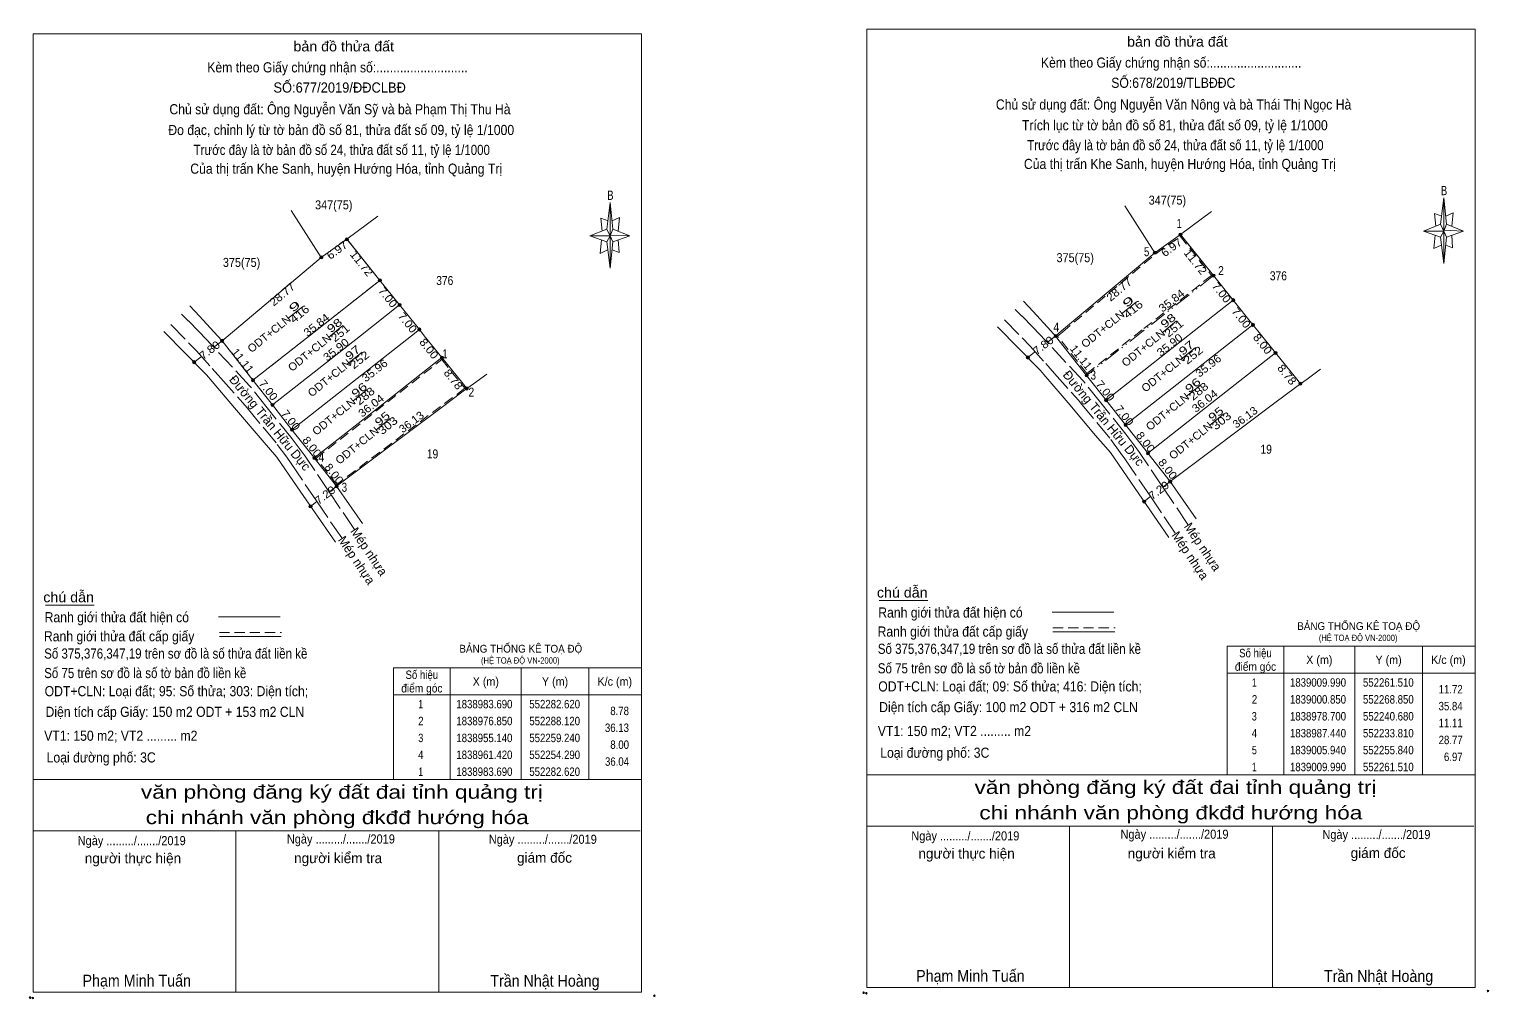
# Model space of a CAD drawing. Header units: metres. Extents: x 551538 to 552829, y 1838513 to 1839106.
# Drawn here: x 552504.7 to 552828.6, y 1838513.5 to 1838728.7 of the extents above; entities that cross this region are included whole.
import ezdxf
from ezdxf.enums import TextEntityAlignment as Align

# ---------------------------------------------------------------- set-up
doc = ezdxf.new("R2010")
doc.units = ezdxf.units.M
doc.header["$LTSCALE"] = 0.75
doc.header["$PDMODE"] = 32
doc.header["$PDSIZE"] = 0.375
for name, pattern in [('DASH_DOUBLE_DOT', [9.2, 5, -1.2, 0.3, -1.2, 0.3, -1.2]), ('LONG_DASHED', [7.5, 6, -1.5]), ('MEDIUM_DASHED', [4.5, 3, -1.5])]:
    doc.linetypes.add(name, pattern=pattern)
for name, color, linetype, lineweight in [('1', 7, 'Continuous', 13), ('17', 7, 'Continuous', 13), ('4', 7, 'Continuous', 13), ('5', 7, 'Continuous', 13), ('6', 7, 'Continuous', 13), ('63', 7, 'Continuous', 13)]:
    doc.layers.add(name, color=color, linetype=linetype, lineweight=lineweight)

msp = doc.modelspace()

# ---------------------------------------------------------------- hatches: boundary and pattern name
at = {"layer": '4'}
for points in [[(552575.5096, 1838682.0266, 1), (552574.8096, 1838682.0266, 1)], [(552760.5296, 1838683.0766, 1), (552759.8296, 1838683.0766, 1)], [(552569.83, 1838678.02, 1), (552569.13, 1838678.02, 1)], [(552754.85, 1838679.07, 1), (552754.15, 1838679.07, 1)], [(552582.84, 1838672.93, 1), (552582.14, 1838672.93, 1)], [(552767.86, 1838673.98, 1), (552767.16, 1838673.98, 1)], [(552772.24, 1838668.52, 1), (552771.54, 1838668.52, 1)], [(552587.22, 1838667.47, 1), (552586.52, 1838667.47, 1)], [(552591.6, 1838662.01, 1), (552590.9, 1838662.01, 1)], [(552776.62, 1838663.06, 1), (552775.92, 1838663.06, 1)], [(552547.8, 1838659.52, 1), (552547.1, 1838659.52, 1)], [(552732.82, 1838660.57, 1), (552732.12, 1838660.57, 1)], [(552596.61, 1838655.77, 1), (552595.91, 1838655.77, 1)], [(552726.64, 1838655.81, 1), (552725.94, 1838655.81, 1)], [(552781.63, 1838656.82, 1), (552780.93, 1838656.82, 1)], [(552541.62, 1838654.76, 1), (552540.92, 1838654.76, 1)], [(552739.69, 1838651.83, 1), (552738.99, 1838651.83, 1)], [(552554.67, 1838650.78, 1), (552553.97, 1838650.78, 1)], [(552602.11, 1838648.93, 1), (552601.41, 1838648.93, 1)], [(552787.13, 1838649.98, 1), (552786.43, 1838649.98, 1)], [(552559, 1838645.28, 1), (552558.3, 1838645.28, 1)], [(552744.02, 1838646.33, 1), (552743.32, 1838646.33, 1)], [(552563.33, 1838639.78, 1), (552562.63, 1838639.78, 1)], [(552748.35, 1838640.83, 1), (552747.65, 1838640.83, 1)], [(552568.28, 1838633.5, 1), (552567.58, 1838633.5, 1)], [(552753.3, 1838634.55, 1), (552752.6, 1838634.55, 1)], [(552573.23, 1838627.22, 1), (552572.53, 1838627.22, 1)], [(552758.25, 1838628.27, 1), (552757.55, 1838628.27, 1)], [(552567.45, 1838622.77, 1), (552566.75, 1838622.77, 1)], [(552752.47, 1838623.82, 1), (552751.77, 1838623.82, 1)]]:
    msp.add_hatch(color=256, dxfattribs=at).paths.add_polyline_path(points)

# ---------------------------------------------------------------- linework, layer by layer
at = {"layer": '1', "linetype": 'MEDIUM_DASHED'}
msp.add_lwpolyline([(552596.21, 1838655.35), (552601.33, 1838648.98), (552572.93, 1838627.64), (552568.35, 1838633.45)], close=True, dxfattribs=at)
at = {"layer": '17'}
for p, q in [((552508.25, 1838600.86), (552519.11, 1838600.86)), ((552693.27, 1838601.91), (552704.13, 1838601.91))]:
    msp.add_line(p, q, dxfattribs=at)
at = {"layer": '4'}
for p, q in [((552569.48, 1838678.02), (552562.79, 1838688.44)), ((552569.48, 1838678.02), (552562.79, 1838688.44)), ((552754.5, 1838679.07), (552747.81, 1838689.49)), ((552754.5, 1838679.07), (552747.81, 1838689.49)), ((552760.19, 1838683.09), (552767.04, 1838688.23)), ((552575.17, 1838682.04), (552582.02, 1838687.18)), ((552548.78, 1838660.64), (552569.48, 1838678.02)), ((552733.8, 1838661.69), (552754.5, 1838679.07)), ((552727.45, 1838666), (552725.34, 1838668.29)), ((552776.27, 1838663.06), (552771.89, 1838668.52)), ((552542.43, 1838664.95), (552540.32, 1838667.24)), ((552546.41, 1838660.64), (552542.43, 1838664.95)), ((552562.09, 1838664.43), (552565.3, 1838667.05)), ((552591.25, 1838662.01), (552586.87, 1838667.47)), ((552731.43, 1838661.69), (552727.45, 1838666)), ((552747.11, 1838665.48), (552750.32, 1838668.1)), ((552571.07, 1838660.26), (552574.28, 1838662.88)), ((552592.35, 1838660.64), (552591.25, 1838662.01)), ((552719.58, 1838662.64), (552729.03, 1838653.01)), ((552732.47, 1838660.57), (552731.43, 1838661.69)), ((552732.47, 1838660.57), (552733.8, 1838661.69)), ((552756.09, 1838661.31), (552759.3, 1838663.93)), ((552777.37, 1838661.69), (552776.27, 1838663.06)), ((552781.28, 1838656.82), (552777.37, 1838661.69)), ((552534.56, 1838661.59), (552544.01, 1838651.96)), ((552545.55, 1838658.06), (552547.45, 1838659.52)), ((552547.45, 1838659.52), (552546.41, 1838660.64)), ((552547.45, 1838659.52), (552548.78, 1838660.64)), ((552596.26, 1838655.77), (552592.35, 1838660.64)), ((552730.57, 1838659.11), (552732.47, 1838660.57)), ((552541.27, 1838654.76), (552542.79, 1838655.93)), ((552575.31, 1838654.37), (552578.52, 1838656.99)), ((552596.26, 1838655.77), (552582.13, 1838644.66)), ((552726.29, 1838655.81), (552727.81, 1838656.98)), ((552760.33, 1838655.42), (552763.54, 1838658.04)), ((552781.28, 1838656.82), (552767.15, 1838645.71)), ((552603.24, 1838649.98), (552606.25, 1838652.13)), ((552788.26, 1838651.03), (552791.27, 1838653.18)), ((552600.65, 1838648.1), (552601.76, 1838648.93)), ((552601.76, 1838648.93), (552603.24, 1838649.98)), ((552761.47, 1838647.13), (552764.68, 1838649.75)), ((552781.1, 1838645.71), (552785.67, 1838649.15)), ((552785.67, 1838649.15), (552786.78, 1838649.98)), ((552786.78, 1838649.98), (552788.26, 1838651.03)), ((552576.45, 1838646.08), (552579.66, 1838648.7)), ((552596.08, 1838644.66), (552600.65, 1838648.1)), ((552735.23, 1838645.71), (552741.35, 1838638.51)), ((552767.15, 1838645.71), (552753.14, 1838634.7)), ((552781.1, 1838645.71), (552766.45, 1838634.7)), ((552550.21, 1838644.66), (552556.33, 1838637.46)), ((552582.13, 1838644.66), (552568.12, 1838633.65)), ((552596.08, 1838644.66), (552581.43, 1838633.65)), ((552581.59, 1838639.65), (552584.8, 1838642.27)), ((552766.61, 1838640.7), (552769.82, 1838643.32)), ((552559.6, 1838633.67), (552556.33, 1838637.46)), ((552744.62, 1838634.72), (552741.35, 1838638.51)), ((552572.88, 1838627.22), (552567.93, 1838633.5)), ((552757.9, 1838628.27), (552752.95, 1838634.55)), ((552572.6, 1838614.79), (552564.14, 1838627.08)), ((552571.13, 1838625.87), (552572.88, 1838627.22)), ((552578.65, 1838618.93), (552572.88, 1838627.22)), ((552757.62, 1838615.84), (552749.16, 1838628.13)), ((552756.15, 1838626.92), (552757.9, 1838628.27)), ((552763.67, 1838619.98), (552757.9, 1838628.27)), ((552567.1, 1838622.77), (552568.53, 1838623.87)), ((552752.12, 1838623.82), (552753.55, 1838624.92)), ((552783.12, 1838591.71), (552783.12, 1838563.21)), ((552798.87, 1838591.71), (552798.87, 1838563.21)), ((552813.87, 1838591.71), (552813.87, 1838563.21)), ((552770.52, 1838585.71), (552825.57, 1838585.71))]:
    msp.add_line(p, q, dxfattribs=at)
at = {"layer": '4', "linetype": 'LONG_DASHED'}
for p, q in [((552539.97, 1838663.95), (552538.48, 1838665.44)), ((552724.99, 1838665), (552723.5, 1838666.49)), ((552571.17, 1838626.07), (552566.07, 1838633.65)), ((552756.19, 1838627.12), (552751.09, 1838634.7)), ((552761.84, 1838618.71), (552756.26, 1838627.01)), ((552576.82, 1838617.66), (552571.24, 1838625.96))]:
    msp.add_line(p, q, dxfattribs=at)
at = {"layer": '4', "linetype": 'DASH_DOUBLE_DOT'}
for p, q in [((552568.12, 1838633.65), (552567.93, 1838633.5)), ((552753.14, 1838634.7), (552752.95, 1838634.55))]:
    msp.add_line(p, q, dxfattribs=at)
at = {"layer": '4'}
for points in [[(552548.78, 1838660.64), (552569.48, 1838678.02), (552575.15, 1838682.07), (552582.49, 1838672.93), (552566.86, 1838660.64)], [(552548.78, 1838660.64), (552569.48, 1838678.02), (552575.15, 1838682.07), (552582.49, 1838672.93), (552586.87, 1838667.47), (552591.25, 1838662.01), (552592.35, 1838660.64)], [(552569.48, 1838678.02), (552575.15, 1838682.07), (552575.34, 1838681.84)], [(552586.87, 1838667.47), (552582.49, 1838672.93), (552575.34, 1838681.84)], [(552733.8, 1838661.69), (552754.5, 1838679.07), (552760.17, 1838683.12), (552767.51, 1838673.98), (552771.89, 1838668.52), (552776.27, 1838663.06), (552777.37, 1838661.69)], [(552754.5, 1838679.07), (552760.17, 1838683.12), (552760.36, 1838682.89)], [(552771.89, 1838668.52), (552767.51, 1838673.98), (552760.36, 1838682.89)], [(552771.89, 1838668.52), (552763.2, 1838661.69), (552743.67, 1838646.33)], [(552586.87, 1838667.47), (552578.18, 1838660.64), (552558.65, 1838645.28)], [(552591.25, 1838662.01), (552589.51, 1838660.64), (552569.19, 1838644.66)], [(552744.16, 1838645.71), (552743.67, 1838646.33), (552739.34, 1838651.83), (552732.47, 1838660.57), (552733.8, 1838661.69)], [(552776.27, 1838663.06), (552774.53, 1838661.69), (552754.21, 1838645.71)], [(552777.37, 1838661.69), (552781.28, 1838656.82), (552785.67, 1838651.36)], [(552566.86, 1838660.64), (552554.32, 1838650.78), (552547.45, 1838659.52), (552548.78, 1838660.64)], [(552559.14, 1838644.66), (552558.65, 1838645.28), (552554.32, 1838650.78), (552547.45, 1838659.52), (552548.78, 1838660.64)], [(552558.65, 1838645.28), (552554.32, 1838650.78), (552547.45, 1838659.52)], [(552592.35, 1838660.64), (552596.26, 1838655.77), (552600.65, 1838650.31)], [(552743.67, 1838646.33), (552739.34, 1838651.83), (552732.47, 1838660.57)], [(552601.76, 1838648.93), (552600.65, 1838650.31), (552596.26, 1838655.77)], [(552786.78, 1838649.98), (552785.67, 1838651.36), (552781.28, 1838656.82)], [(552544.01, 1838651.96), (552545.25, 1838650.5), (552550.21, 1838644.66)], [(552601.76, 1838648.93), (552603.24, 1838649.98), (552606.25, 1838652.13)], [(552729.03, 1838653.01), (552730.27, 1838651.55), (552735.23, 1838645.71)], [(552786.78, 1838649.98), (552788.26, 1838651.03), (552791.27, 1838653.18)], [(552600.65, 1838650.31), (552601.76, 1838648.93), (552600.65, 1838648.1), (552596.08, 1838644.66)], [(552785.67, 1838651.36), (552786.78, 1838649.98), (552785.67, 1838649.15), (552781.1, 1838645.71)], [(552754.21, 1838645.71), (552748, 1838640.83), (552744.16, 1838645.71), (552743.67, 1838646.33)], [(552752.83, 1838634.7), (552748, 1838640.83), (552744.16, 1838645.71)], [(552757.9, 1838628.27), (552766.45, 1838634.7), (552781.1, 1838645.71)], [(552569.19, 1838644.66), (552562.98, 1838639.78), (552559.14, 1838644.66), (552558.65, 1838645.28)], [(552567.81, 1838633.65), (552562.98, 1838639.78), (552559.14, 1838644.66)], [(552572.88, 1838627.22), (552581.43, 1838633.65), (552596.08, 1838644.66)], [(552567.93, 1838633.5), (552567.81, 1838633.65), (552562.98, 1838639.78)], [(552752.95, 1838634.55), (552752.83, 1838634.7), (552748, 1838640.83)], [(552564.14, 1838627.08), (552559.61, 1838633.65), (552559.6, 1838633.67)], [(552581.43, 1838633.65), (552572.88, 1838627.22), (552567.93, 1838633.5), (552567.81, 1838633.65)], [(552749.16, 1838628.13), (552744.63, 1838634.7), (552744.62, 1838634.72)], [(552766.45, 1838634.7), (552757.9, 1838628.27), (552752.95, 1838634.55), (552752.83, 1838634.7)]]:
    msp.add_lwpolyline(points, dxfattribs=at)
at = {"layer": '4', "linetype": 'MEDIUM_DASHED'}
for points in [[(552733.99, 1838661.46), (552754.68, 1838678.83), (552760.11, 1838682.71), (552767.09, 1838674.03), (552751.69, 1838661.93)], [(552751.69, 1838661.93), (552739.39, 1838652.25), (552732.89, 1838660.53), (552733.99, 1838661.46)]]:
    msp.add_lwpolyline(points, dxfattribs=at)
at = {"layer": '4', "linetype": 'DASH_DOUBLE_DOT'}
for points in [[(552582.49, 1838672.93), (552566.86, 1838660.64), (552554.32, 1838650.78)], [(552767.51, 1838673.98), (552751.88, 1838661.69), (552739.34, 1838651.83)]]:
    msp.add_lwpolyline(points, dxfattribs=at)
at = {"layer": '4', "linetype": 'LONG_DASHED'}
for points in [[(552730.27, 1838659.52), (552727.42, 1838662.57), (552725.01, 1838664.98)], [(552536.12, 1838663.12), (552541.77, 1838657.3), (552545.25, 1838653.39)], [(552545.25, 1838658.47), (552542.4, 1838661.52), (552539.99, 1838663.93)], [(552721.14, 1838664.17), (552726.79, 1838658.35), (552730.27, 1838654.44)], [(552557.48, 1838644.66), (552553.58, 1838649.54), (552545.25, 1838658.47)], [(552742.5, 1838645.71), (552738.6, 1838650.59), (552730.27, 1838659.52)], [(552545.25, 1838653.39), (552547.17, 1838651.24), (552552.57, 1838645.18), (552553, 1838644.66)], [(552730.27, 1838654.44), (552732.19, 1838652.29), (552737.59, 1838646.23), (552738.02, 1838645.71)], [(552738.02, 1838645.71), (552744.74, 1838637.58), (552746.82, 1838634.7)], [(552751.09, 1838634.7), (552750.71, 1838635.27), (552748.02, 1838638.8), (552742.5, 1838645.71)], [(552553, 1838644.66), (552559.72, 1838636.53), (552561.8, 1838633.65)], [(552566.07, 1838633.65), (552565.69, 1838634.22), (552563, 1838637.75), (552557.48, 1838644.66)], [(552561.8, 1838633.65), (552562.78, 1838632.3), (552568.4, 1838624.02), (552574.01, 1838615.75)], [(552746.82, 1838634.7), (552747.8, 1838633.35), (552753.42, 1838625.07), (552759.03, 1838616.8)]]:
    msp.add_lwpolyline(points, dxfattribs=at)
at = {"layer": '4'}
msp.add_lwpolyline([(552770.52, 1838591.71), (552825.57, 1838591.71), (552825.57, 1838563.21), (552770.52, 1838563.21)], close=True, dxfattribs=at)
for centre, radius in [((552575.1596, 1838682.0266), 0.35), ((552760.1796, 1838683.0766), 0.35), ((552569.48, 1838678.02), 0.35), ((552754.5, 1838679.07), 0.35), ((552582.49, 1838672.93), 0.35), ((552767.51, 1838673.98), 0.35), ((552771.89, 1838668.52), 0.35), ((552586.87, 1838667.47), 0.35), ((552591.25, 1838662.01), 0.35), ((552776.27, 1838663.06), 0.35), ((552547.45, 1838659.52), 0.35), ((552732.47, 1838660.57), 0.35), ((552596.26, 1838655.77), 0.35), ((552596.33, 1838655.69), 0.11), ((552726.29, 1838655.81), 0.35), ((552781.28, 1838656.82), 0.35), ((552781.35, 1838656.74), 0.11), ((552541.27, 1838654.76), 0.35), ((552739.34, 1838651.83), 0.35), ((552554.32, 1838650.78), 0.35), ((552601.76, 1838648.93), 0.35), ((552786.78, 1838649.98), 0.35), ((552558.65, 1838645.28), 0.35), ((552743.67, 1838646.33), 0.35), ((552562.98, 1838639.78), 0.35), ((552748, 1838640.83), 0.35), ((552567.93, 1838633.5), 0.35), ((552752.95, 1838634.55), 0.35), ((552572.88, 1838627.22), 0.35), ((552757.9, 1838628.27), 0.35), ((552567.1, 1838622.77), 0.35), ((552752.12, 1838623.82), 0.35)]:
    msp.add_circle(centre, radius, dxfattribs=at)
at = {"layer": '5'}
for p, q in [((552817.88, 1838685.37), (552818.62, 1838691.23)), ((552632.86, 1838684.32), (552633.6, 1838690.18)), ((552819.22, 1838685.37), (552822.98, 1838683.87)), ((552632.86, 1838681.48), (552629.1, 1838682.82)), ((552634.2, 1838681.48), (552633.6, 1838675.62)), ((552634.2, 1838684.32), (552637.96, 1838682.82)), ((552635.4, 1838681.92), (552635.56, 1838679.08)), ((552817.88, 1838682.53), (552814.12, 1838683.87)), ((552819.22, 1838682.53), (552818.62, 1838676.67)), ((552820.42, 1838682.97), (552820.58, 1838680.13)), ((552635.56, 1838679.08), (552634.06, 1838679.68)), ((552820.58, 1838680.13), (552819.08, 1838680.73)), ((552505.55, 1838562.16), (552640.55, 1838562.16)), ((552690.57, 1838563.21), (552825.57, 1838563.21)), ((552690.57, 1838551.81), (552825.27, 1838551.81)), ((552690.57, 1838551.81), (552825.27, 1838551.81)), ((552690.57, 1838551.81), (552825.27, 1838551.81)), ((552735.57, 1838515.97), (552735.57, 1838551.81)), ((552780.57, 1838515.97), (552780.57, 1838551.81)), ((552505.55, 1838550.76), (552640.25, 1838550.76)), ((552505.55, 1838550.76), (552640.25, 1838550.76)), ((552505.55, 1838550.76), (552640.25, 1838550.76)), ((552550.55, 1838514.92), (552550.55, 1838550.76)), ((552595.55, 1838514.92), (552595.55, 1838550.76))]:
    msp.add_line(p, q, dxfattribs=at)
for points in [[(552505.55, 1838727.62), (552640.55, 1838727.62), (552640.55, 1838514.92), (552505.55, 1838514.92)], [(552690.57, 1838728.67), (552825.57, 1838728.67), (552825.57, 1838515.97), (552690.57, 1838515.97)], [(552818.62, 1838691.23), (552819.22, 1838685.37), (552818.62, 1838683.87)], [(552633.6, 1838690.18), (552634.2, 1838684.32), (552633.6, 1838682.82)], [(552818.62, 1838683.87), (552814.12, 1838683.87), (552817.88, 1838685.37), (552819.22, 1838682.53), (552822.98, 1838683.87), (552818.62, 1838684.03)], [(552633.6, 1838682.82), (552629.1, 1838682.82), (552632.86, 1838684.32), (552634.2, 1838681.48), (552637.96, 1838682.82), (552633.6, 1838682.98)], [(552633.6, 1838682.82), (552633.6, 1838675.62), (552632.86, 1838681.48)], [(552818.62, 1838683.87), (552818.62, 1838676.67), (552817.88, 1838682.53)]]:
    msp.add_lwpolyline(points, close=True, dxfattribs=at)
for points in [[(552818.18, 1838687.17), (552816.52, 1838687.77), (552816.82, 1838684.93)], [(552819.08, 1838687.17), (552820.72, 1838687.93), (552820.42, 1838684.93)], [(552633.16, 1838686.12), (552631.5, 1838686.72), (552631.8, 1838683.88)], [(552634.06, 1838686.12), (552635.7, 1838686.88), (552635.4, 1838683.88)], [(552818.62, 1838683.87), (552817.88, 1838685.37), (552814.12, 1838683.87)], [(552633.6, 1838682.82), (552632.86, 1838684.32), (552629.1, 1838682.82)], [(552631.66, 1838681.92), (552631.36, 1838678.92), (552633, 1838679.68)], [(552633.6, 1838682.82), (552634.2, 1838681.48), (552637.96, 1838682.82)], [(552816.68, 1838682.97), (552816.38, 1838679.97), (552818.02, 1838680.73)], [(552818.62, 1838683.87), (552819.22, 1838682.53), (552822.98, 1838683.87)], [(552825.57, 1838515.97), (552690.57, 1838515.97), (552690.57, 1838551.81)], [(552640.55, 1838514.92), (552505.55, 1838514.92), (552505.55, 1838550.76)]]:
    msp.add_lwpolyline(points, dxfattribs=at)
for p in [(552504.84, 1838513.76), (552505.44, 1838513.66), (552689.86, 1838514.81), (552690.46, 1838514.71)]:
    msp.add_point(p, dxfattribs=at)
at = {"layer": '6'}
for p, q in [((552546.65, 1838598.26), (552560.36, 1838598.26)), ((552731.67, 1838599.31), (552745.38, 1838599.31)), ((552546.86, 1838593.86), (552560.57, 1838593.86)), ((552731.88, 1838594.91), (552745.59, 1838594.91))]:
    msp.add_line(p, q, dxfattribs=at)
at = {"layer": '6', "linetype": 'MEDIUM_DASHED'}
for p, q in [((552546.86, 1838594.79), (552560.66, 1838594.79)), ((552731.88, 1838595.84), (552745.68, 1838595.84))]:
    msp.add_line(p, q, dxfattribs=at)
at = {"layer": '6'}
for p in [(552643.4, 1838514.16), (552828.42, 1838515.21)]:
    msp.add_point(p, dxfattribs=at)
at = {"layer": '63'}
for p, q in [((552598.09, 1838586.91), (552598.09, 1838562.16)), ((552613.85, 1838586.91), (552613.85, 1838562.16)), ((552628.85, 1838586.91), (552628.85, 1838562.16)), ((552585.49, 1838580.91), (552640.55, 1838580.91))]:
    msp.add_line(p, q, dxfattribs=at)
msp.add_lwpolyline([(552585.49, 1838586.91), (552640.55, 1838586.91), (552640.55, 1838562.16), (552585.49, 1838562.16)], close=True, dxfattribs=at)

# ---------------------------------------------------------------- texts
at = {"layer": '1'}
for s, height, width, p in [('BẢNG THỐNG KÊ TOẠ ĐỘ ', 1.725, 0.95, (552786.08, 1838595.33)), ('(HỆ TOẠ ĐỘ VN-2000)', 1.395, 0.9, (552790.88, 1838592.89)), ('BẢNG THỐNG KÊ TOẠ ĐỘ ', 1.725, 0.95, (552600.13, 1838590.31)), ('(HỆ TOẠ ĐỘ VN-2000)', 1.395, 0.9, (552604.93, 1838587.87))]:
    msp.add_text(s, height=height, dxfattribs=dict(at, width=width)).set_placement(p)
at = {"layer": '4'}
for s, height, width, p in [('347(75)', 2, 0.9, (552757.27, 1838689.73)), ('347(75)', 2, 0.9, (552572.25, 1838688.68)), ('375(75)', 2, 0.9, (552551.79, 1838675.91)), ('375(75)', 2, 0.9, (552736.81, 1838676.96)), ('376', 2, 0.85, (552781.91, 1838672.94)), ('376', 2, 0.85, (552596.89, 1838671.89)), ('19', 2, 0.85, (552779.195, 1838634.45)), ('19', 2, 0.85, (552594.175, 1838633.4)), ('Số hiệu', 1.875, 0.85, (552776.815, 1838589.27)), ('điểm góc', 1.875, 0.9, (552776.825, 1838586.27)), ('X (m)', 1.875, 0.95, (552790.995, 1838587.77)), ('Y (m)', 1.875, 0.95, (552806.365, 1838587.77)), ('K/c (m)', 1.875, 0.95, (552819.645, 1838587.77)), (' 1', 1.875, 0.75, (552776.29, 1838582.74)), ('1839009.990', 1.875, 0.85, (552790.7, 1838582.74)), ('552261.510', 1.875, 0.85, (552806.305, 1838582.74)), (' 2', 1.875, 0.85, (552776.31, 1838578.99)), ('1839000.850', 1.875, 0.85, (552790.7, 1838578.99)), ('552268.850', 1.875, 0.85, (552806.305, 1838578.99)), (' 3', 1.875, 0.8, (552776.28, 1838575.24)), ('1838978.700', 1.875, 0.85, (552790.7, 1838575.24)), ('552240.680', 1.875, 0.85, (552806.305, 1838575.24)), (' 4', 1.875, 0.85, (552776.295, 1838571.49)), ('1838987.440', 1.875, 0.85, (552790.7, 1838571.49)), ('552233.810', 1.875, 0.85, (552806.305, 1838571.49)), (' 5', 1.875, 0.8, (552776.295, 1838567.74)), ('1839005.940', 1.875, 0.85, (552790.7, 1838567.74)), ('552255.840', 1.875, 0.85, (552806.305, 1838567.74)), (' 1', 1.875, 0.75, (552776.29, 1838563.99)), ('1839009.990', 1.875, 0.85, (552790.7, 1838563.99)), ('552261.510', 1.875, 0.85, (552806.305, 1838563.99))]:
    msp.add_text(s, height=height, dxfattribs=dict(at, width=width)).set_placement(p, align=Align.CENTER)
for s, height, width, p in [(' 1', 2, 0.75, (552760.45, 1838684.56)), (' 5', 2, 0.8, (552753.26, 1838678.29)), (' 2', 2, 0.85, (552769.8, 1838674.1)), (' 4', 2, 0.85, (552733.25, 1838661.56)), (' 1', 2, 0.75, (552597.5, 1838655.6)), (' 3', 2, 0.8, (552741.42, 1838650.89)), (' 2', 2, 0.85, (552603.42, 1838647.12)), (' 4', 2, 0.85, (552570.13, 1838632.7)), (' 3', 2, 0.8, (552575.2, 1838626)), ('11.72', 1.875, 0.85, (552822.81, 1838581.24)), ('35.84', 1.875, 0.85, (552822.8, 1838577.49)), ('11.11', 1.875, 0.85, (552822.8, 1838573.74)), ('28.77', 1.875, 0.85, (552822.81, 1838569.99)), ('6.97', 1.875, 0.85, (552822.8, 1838566.24))]:
    msp.add_text(s, height=height, dxfattribs=dict(at, width=width)).set_placement(p, align=Align.RIGHT)
for s, rotation, width, p in [('6.97', 36.36, 1.1, (552573.4912, 1838678.9322)), ('6.97', 36.36, 1.1, (552758.7112, 1838679.5122)), ('11.72', 308.772, 1.1, (552577.7399, 1838676.1328)), ('11.72', 308.772, 1.1, (552762.7999, 1838676.4828)), ('28.77', 40.022, 1.1, (552561.3873, 1838669.1487)), ('7.00', 308.737, 1.1, (552583.5646, 1838668.6225)), ('28.77', 40.022, 1.1, (552747.1273, 1838670.1987)), ('7.00', 308.737, 1.1, (552768.5846, 1838669.6725)), ('9', 39.259, 1.9, (552564.0813, 1838666.4656)), ('9', 39.259, 1.9, (552749.1013, 1838667.5156)), ('416', 39.259, 1.2, (552750.2363, 1838665.8171)), ('35.84', 38.178, 1.1, (552758.7242, 1838667.7305)), ('416', 39.259, 1.2, (552565.2163, 1838664.7671)), ('35.84', 38.178, 1.1, (552568.9442, 1838662.3405)), ('7.00', 308.737, 1.1, (552587.9446, 1838663.0025)), ('98', 39.259, 1.35, (552757.9813, 1838663.2971)), ('7.00', 308.737, 1.1, (552772.9646, 1838664.0525)), ('98', 39.259, 1.35, (552572.9613, 1838662.2471)), ('251', 39.259, 1.15, (552574.2463, 1838660.5399)), ('251', 39.259, 1.15, (552759.2663, 1838661.5899)), ('7.80', 37.604, 1.1, (552545.2361, 1838656.7444)), ('35.90', 38.179, 1.1, (552573.2941, 1838656.8605)), ('97', 39.259, 1.35, (552577.0113, 1838656.2171)), ('8.00', 308.76, 1.1, (552592.6958, 1838657.2228)), ('7.80', 37.604, 1.1, (552730.2561, 1838657.7944)), ('11.11', 308.197, 1.05, (552737.4288, 1838655.316)), ('35.90', 38.179, 1.1, (552758.3141, 1838657.9105)), ('97', 39.259, 1.35, (552762.0313, 1838657.2671)), ('8.00', 308.76, 1.1, (552777.7158, 1838658.2728)), ('11.11', 308.197, 1.05, (552551.3488, 1838654.566)), ('252', 39.259, 1.2, (552578.5163, 1838654.5971)), ('35.96', 38.18, 1.1, (552581.8791, 1838652.2266)), ('252', 39.259, 1.2, (552763.5363, 1838655.6471)), ('35.96', 38.18, 1.1, (552766.8991, 1838653.2766)), ('8.78', 308.773, 1.1, (552598.0963, 1838650.408)), ('8.78', 308.773, 1.1, (552783.1163, 1838651.458)), ('7.00', 308.212, 1.1, (552557.0544, 1838648.0213)), ('96', 39.259, 1.4, (552578.4413, 1838647.9334)), ('288', 39.259, 1.2, (552579.7463, 1838646.5808)), ('7.00', 308.212, 1.1, (552742.8044, 1838647.8813)), ('96', 39.259, 1.4, (552763.4613, 1838648.9834)), ('288', 39.259, 1.2, (552764.7663, 1838647.6308)), ('36.04', 38.171, 1.1, (552581.0742, 1838644.42)), ('36.04', 38.171, 1.1, (552766.0942, 1838645.47)), ('7.00', 308.212, 1.1, (552562.0244, 1838641.3713)), ('95', 39.259, 1.35, (552583.5663, 1838641.543)), ('303', 39.259, 1.2, (552584.8163, 1838640.0226)), ('36.13', 36.933, 1.05, (552590.0042, 1838640.7875)), ('7.00', 308.212, 1.1, (552747.0444, 1838642.4213)), ('95', 39.259, 1.35, (552768.5863, 1838642.593)), ('303', 39.259, 1.2, (552769.8363, 1838641.0726)), ('36.13', 36.933, 1.05, (552775.0242, 1838641.8375)), ('8.00', 308.246, 1.1, (552751.7461, 1838636.5217)), ('8.00', 308.246, 1.1, (552566.7261, 1838635.4717)), ('8.00', 308.206, 1.1, (552756.6541, 1838630.5212)), ('8.00', 308.206, 1.1, (552571.6341, 1838629.4712)), ('7.29', 37.593, 1.1, (552570.8662, 1838624.5762)), ('7.29', 37.593, 1.1, (552755.8862, 1838625.6262))]:
    msp.add_text(s, height=1.75, rotation=rotation, dxfattribs=dict(at, width=width)).set_placement(p, align=Align.CENTER)
at = {"layer": '4', "width": 1.05}
for p in [(552563.4625, 1838664.4793), (552748.4825, 1838665.5293), (552757.4625, 1838661.3593), (552572.4425, 1838660.3093), (552576.8225, 1838654.6593), (552761.8425, 1838655.7093), (552577.8225, 1838646.1293), (552762.8425, 1838647.1793), (552582.9625, 1838639.6993), (552767.9825, 1838640.7493)]:
    msp.add_text('ODT+CLN ', height=1.75, rotation=39.259, dxfattribs=at).set_placement(p, align=Align.RIGHT)
at = {"layer": '4'}
for s, rotation, p in [('Đường Trần Hữu Dực', 309.577, (552742.3441, 1838641.7071)), ('Đường Trần Hữu Dực', 309.577, (552557.3241, 1838640.6571)), ('Mép nhựa', 303.905, (552579.2348, 1838612.1778)), ('Mép nhựa', 303.905, (552761.4948, 1838611.3078)), ('Mép nhựa', 303.905, (552764.2548, 1838613.2278)), ('Mép nhựa', 303.905, (552576.4748, 1838610.2578))]:
    msp.add_text(s, height=2, rotation=rotation, dxfattribs=at).set_placement(p, align=Align.CENTER)
at = {"layer": '5'}
for s, height, width, p in [('bản đồ thửa đất', 2.25, 1.05, (552759.485, 1838724.79)), ('bản đồ thửa đất', 2.25, 1.05, (552574.465, 1838723.74)), ('Kèm theo Giấy chứng nhận số:...........................', 2.25, 0.9, (552573.08, 1838719.08)), ('Kèm theo Giấy chứng nhận số:...........................', 2.25, 0.9, (552758.1, 1838720.13)), ('SỐ:677/2019/ĐĐCLBĐ', 2.25, 0.95, (552573.56, 1838714.6)), ('SỐ:678/2019/TLBĐĐC', 2.25, 0.9, (552758.58, 1838715.65)), ('Chủ sử dụng đất: Ông Nguyễn Văn Nông và bà Thái Thị Ngọc Hà', 2.25, 0.9, (552758.645, 1838710.83)), ('Chủ sử dụng đất: Ông Nguyễn Văn Sỹ và bà Phạm Thị Thu Hà', 2.25, 0.9, (552573.63, 1838709.78)), ('Đo đạc, chỉnh lý từ tờ bản đồ số 81, thửa đất số 09, tỷ lệ 1/1000 ', 2.25, 0.9, (552574.285, 1838705.18)), ('Trích lục từ tờ bản đồ số 81, thửa đất số 09, tỷ lệ 1/1000 ', 2.25, 0.9, (552759.3, 1838706.23)), ('Trước đây là tờ bản đồ số 24, thửa đất số 11, tỷ lệ 1/1000 ', 2.25, 0.85, (552759.4, 1838701.81)), ('Trước đây là tờ bản đồ số 24, thửa đất số 11, tỷ lệ 1/1000 ', 2.25, 0.85, (552574.38, 1838700.76)), ('Của thị trấn Khe Sanh, huyện Hướng Hóa, tỉnh Quảng Trị', 2.25, 0.9, (552575.015, 1838696.59)), ('Của thị trấn Khe Sanh, huyện Hướng Hóa, tỉnh Quảng Trị', 2.25, 0.9, (552760.035, 1838697.64)), ('B', 2.066, 0.75, (552633.655, 1838690.78)), ('B', 2.066, 0.75, (552818.675, 1838691.83)), ('văn phòng đăng ký đất đai tỉnh quảng trị', 3, 1.25, (552759.075, 1838558.93)), ('văn phòng đăng ký đất đai tỉnh quảng trị', 3, 1.25, (552574.055, 1838557.88)), ('chi nhánh văn phòng đkđđ hướng hóa', 3, 1.25, (552573.015, 1838552.24)), ('chi nhánh văn phòng đkđđ hướng hóa', 3, 1.25, (552758.035, 1838553.29)), ('Ngày ........./......./2019', 2.025, 0.9, (552527.405, 1838547.57)), ('Ngày ........./......./2019', 2.025, 0.9, (552573.825, 1838547.94)), ('Ngày ........./......./2019', 2.025, 0.9, (552618.645, 1838547.87)), ('Ngày ........./......./2019', 2.025, 0.9, (552712.425, 1838548.62)), ('Ngày ........./......./2019', 2.025, 0.9, (552758.845, 1838548.99)), ('Ngày ........./......./2019', 2.025, 0.9, (552803.665, 1838548.92)), ('Phạm Minh Tuấn', 2.625, 0.9, (552713.545, 1838517.25)), ('Trần Nhật Hoàng', 2.625, 0.9, (552804.14, 1838517.21)), ('Phạm Minh Tuấn', 2.625, 0.9, (552528.525, 1838516.2)), ('Trần Nhật Hoàng', 2.625, 0.9, (552619.12, 1838516.16))]:
    msp.add_text(s, height=height, dxfattribs=dict(at, width=width)).set_placement(p, align=Align.CENTER)
for s, p in [('người thực hiện', (552527.68, 1838543.55)), ('người kiểm tra', (552573.21, 1838543.58)), ('giám đốc', (552619.025, 1838543.67)), ('người thực hiện', (552712.7, 1838544.6)), ('người kiểm tra', (552758.23, 1838544.63)), ('giám đốc', (552804.045, 1838544.72))]:
    msp.add_text(s, height=2.25, dxfattribs=at).set_placement(p, align=Align.CENTER)
at = {"layer": '6'}
for s, width, p in [('chú dẫn', 1.05, (552507.78, 1838601.48)), ('chú dẫn', 1.05, (552692.8, 1838602.53)), ('Ranh giới thửa đất hiện có ', 0.9, (552693.1, 1838598.09)), ('Ranh giới thửa đất hiện có ', 0.9, (552508.08, 1838597.04)), ('Ranh giới thửa đất cấp giấy', 0.9, (552507.92, 1838592.81)), ('Ranh giới thửa đất cấp giấy', 0.9, (552692.94, 1838593.86)), ('Số 375,376,347,19 trên sơ đồ là số thửa đất liền kề', 0.85, (552507.98, 1838588.98)), ('Số 375,376,347,19 trên sơ đồ là số thửa đất liền kề', 0.85, (552693, 1838590.03)), ('Số 75 trên sơ đồ là số tờ bản đồ liền kề', 0.85, (552693, 1838585.7)), ('Số 75 trên sơ đồ là số tờ bản đồ liền kề', 0.85, (552507.98, 1838584.65)), ('ODT+CLN: Loại đất; 09: Số thửa; 416: Diện tích;', 0.9, (552693.1, 1838581.68)), ('ODT+CLN: Loại đất; 95: Số thửa; 303: Diện tích;', 0.9, (552508.08, 1838580.63)), ('Diện tích cấp Giấy: 150 m2 ODT + 153 m2 CLN', 0.9, (552508.28, 1838576.04)), ('Diện tích cấp Giấy: 100 m2 ODT + 316 m2 CLN', 0.9, (552693.3, 1838577.09)), ('VT1: 150 m2; VT2 ......... m2', 0.9, (552507.98, 1838570.74)), ('VT1: 150 m2; VT2 ......... m2', 0.9, (552693, 1838571.79)), ('Loại đường phố: 3C', 0.9, (552508.52, 1838565.92)), ('Loại đường phố: 3C', 0.9, (552693.54, 1838566.97))]:
    msp.add_text(s, height=2.25, dxfattribs=dict(at, width=width)).set_placement(p)
at = {"layer": '63'}
for s, width, p in [('Số hiệu', 0.85, (552591.795, 1838584.46)), ('X (m)', 0.95, (552605.995, 1838582.96)), ('Y (m)', 0.95, (552621.365, 1838582.96)), ('K/c (m)', 0.95, (552634.625, 1838582.96)), ('điểm góc', 0.9, (552591.805, 1838581.46)), (' 1', 0.75, (552591.29, 1838577.94)), ('1838983.690', 0.85, (552605.68, 1838577.94)), ('552282.620', 0.85, (552621.285, 1838577.94)), (' 2', 0.85, (552591.28, 1838574.19)), ('1838976.850', 0.85, (552605.68, 1838574.19)), ('552288.120', 0.85, (552621.285, 1838574.19)), (' 3', 0.8, (552591.28, 1838570.44)), ('1838955.140', 0.85, (552605.68, 1838570.44)), ('552259.240', 0.85, (552621.285, 1838570.44)), (' 4', 0.85, (552591.275, 1838566.69)), ('1838961.420', 0.85, (552605.68, 1838566.69)), ('552254.290', 0.85, (552621.285, 1838566.69)), (' 1', 0.75, (552591.29, 1838562.94)), ('1838983.690', 0.85, (552605.68, 1838562.94)), ('552282.620', 0.85, (552621.285, 1838562.94))]:
    msp.add_text(s, height=1.875, dxfattribs=dict(at, width=width)).set_placement(p, align=Align.CENTER)
at = {"layer": '63', "width": 0.85}
for s, p in [('8.78', (552637.77, 1838576.44)), ('36.13', (552637.77, 1838572.69)), ('8.00', (552637.78, 1838568.94)), ('36.04', (552637.78, 1838565.19))]:
    msp.add_text(s, height=1.875, dxfattribs=at).set_placement(p, align=Align.RIGHT)

doc.saveas('drawing.dxf')
